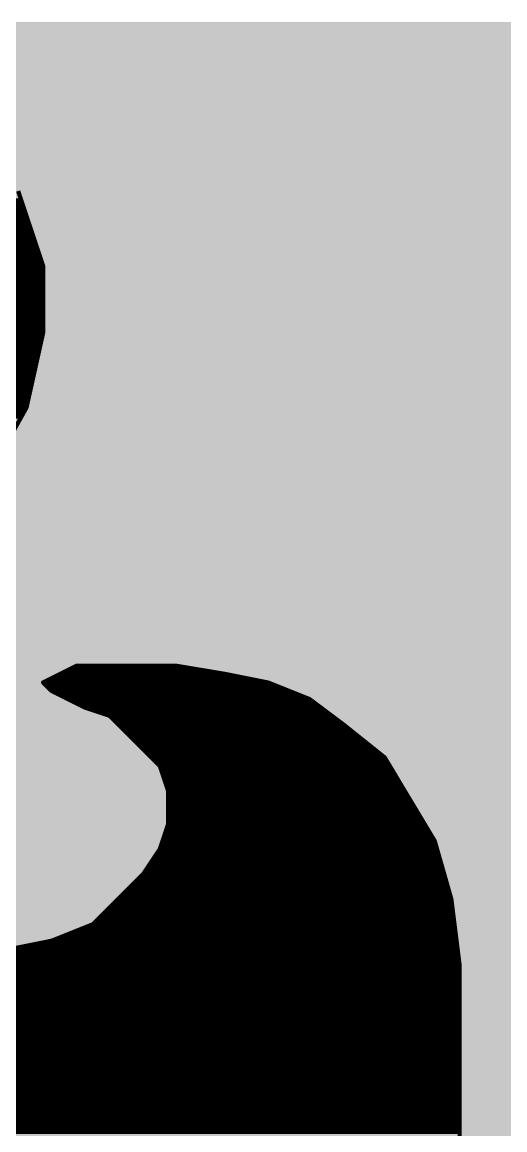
# Model space of a CAD drawing. Extents: x -42 to 65, y -18 to 21.
# Drawn here: x 9.312 to 9.892, y 5.973 to 7.302 of the extents above; entities that cross this region are included whole.
import ezdxf

# ---------------------------------------------------------------- set-up
doc = ezdxf.new("R2010")
doc.units = 0
for name, color, linetype in [('16', 132, 'CONTINUOUS'), ('21', 53, 'CONTINUOUS'), ('22', 53, 'CONTINUOUS'), ('51', 53, 'CONTINUOUS')]:
    doc.layers.add(name, color=color, linetype=linetype)

msp = doc.modelspace()

# ---------------------------------------------------------------- linework, layer by layer
at = {"layer": '16', "const_width": 1.905}
msp.add_lwpolyline([(16.51, 6.35), (1.27, 6.35)], dxfattribs=at)
at = {"layer": '21', "const_width": 0.2032}
msp.add_lwpolyline([(6.4516, 6.8275), (11.4021, 6.8275)], dxfattribs=at)
at = {"layer": '22', "const_width": 0.0051}
for points in [[(9.3075, 7.0999), (9.3375, 7.0099)], [(8.858, 7.0883), (9.3113, 7.0883)], [(8.8597, 7.0833), (9.313, 7.0833)], [(8.8614, 7.0782), (9.3147, 7.0782)], [(8.8631, 7.0731), (9.3164, 7.0731)], [(8.8648, 7.068), (9.3181, 7.068)], [(8.8665, 7.0629), (9.3198, 7.0629)], [(8.8675, 7.0579), (9.3215, 7.0579)], [(8.8675, 7.0528), (9.3232, 7.0528)], [(8.8675, 7.0477), (9.3249, 7.0477)], [(8.8675, 7.0426), (9.3266, 7.0426)], [(8.8675, 7.0375), (9.3283, 7.0375)], [(8.8675, 7.0325), (9.33, 7.0325)], [(8.8675, 7.0274), (9.3316, 7.0274)], [(8.8675, 7.0223), (9.3333, 7.0223)], [(8.8675, 7.0172), (9.335, 7.0172)], [(8.8675, 7.0121), (9.3367, 7.0121)], [(8.8675, 7.007), (9.3375, 7.007)], [(9.3375, 7.0099), (9.3375, 6.9299)], [(8.8654, 6.9918), (9.3375, 6.9918)], [(8.8667, 6.9969), (9.3375, 6.9969)], [(8.8675, 7.002), (9.3375, 7.002)], [(8.8629, 6.9816), (9.3375, 6.9816)], [(8.8642, 6.9867), (9.3375, 6.9867)], [(8.8591, 6.9664), (9.3375, 6.9664)], [(8.8603, 6.9715), (9.3375, 6.9715)], [(8.8616, 6.9766), (9.3375, 6.9766)], [(8.8516, 6.9512), (9.3375, 6.9512)], [(8.855, 6.9562), (9.3375, 6.9562)], [(8.8578, 6.9613), (9.3375, 6.9613)], [(8.8448, 6.941), (9.3375, 6.941)], [(8.8482, 6.9461), (9.3375, 6.9461)], [(8.8347, 6.9257), (9.3365, 6.9257)], [(8.8381, 6.9308), (9.3375, 6.9308)], [(8.8414, 6.9359), (9.3375, 6.9359)], [(9.3375, 6.9299), (9.3175, 6.8399)], [(8.8279, 6.9156), (9.3343, 6.9156)], [(8.8313, 6.9207), (9.3354, 6.9207)], [(8.8177, 6.9003), (9.3309, 6.9003)], [(8.8211, 6.9054), (9.332, 6.9054)], [(8.8245, 6.9105), (9.3331, 6.9105)], [(8.8026, 6.8851), (9.3275, 6.8851)], [(8.8077, 6.8902), (9.3286, 6.8902)], [(8.8128, 6.8953), (9.3298, 6.8953)], [(8.7925, 6.8749), (9.3252, 6.8749)], [(8.7976, 6.88), (9.3264, 6.88)], [(8.7772, 6.8597), (9.3219, 6.8597)], [(8.7823, 6.8648), (9.323, 6.8648)], [(8.7874, 6.8699), (9.3241, 6.8699)], [(8.762, 6.8444), (9.3185, 6.8444)], [(8.7671, 6.8495), (9.3196, 6.8495)], [(8.7721, 6.8546), (9.3207, 6.8546)], [(8.7499, 6.8343), (9.3143, 6.8343)], [(8.7567, 6.8394), (9.3171, 6.8394)], [(9.3175, 6.8399), (9.2675, 6.7499)], [(8.7432, 6.8292), (9.3115, 6.8292)], [(9.3575, 6.5199), (9.3775, 6.5299)], [(9.3764, 6.5294), (9.5006, 6.5294)], [(9.3775, 6.5299), (9.4975, 6.5299)], [(9.4975, 6.5299), (9.5575, 6.5199)], [(9.3375, 6.5099), (9.3575, 6.5199)], [(9.3459, 6.5142), (9.5863, 6.5142)], [(9.3561, 6.5192), (9.5609, 6.5192)], [(9.3663, 6.5243), (9.531, 6.5243)], [(9.5575, 6.5199), (9.6075, 6.5099)], [(9.3475, 6.4999), (9.3375, 6.5099)], [(9.3383, 6.5091), (9.6096, 6.5091)], [(9.3434, 6.504), (9.6223, 6.504)], [(9.3675, 6.4899), (9.3475, 6.4999)], [(9.3495, 6.4989), (9.635, 6.4989)], [(9.6075, 6.5099), (9.6575, 6.4899)], [(9.3596, 6.4938), (9.6477, 6.4938)], [(9.3875, 6.4799), (9.3675, 6.4899)], [(9.3698, 6.4888), (9.659, 6.4888)], [(9.6575, 6.4899), (9.6975, 6.4599)], [(9.38, 6.4837), (9.6658, 6.4837)], [(9.4175, 6.4699), (9.3875, 6.4799)], [(9.3914, 6.4786), (9.6726, 6.4786)], [(9.4067, 6.4735), (9.6793, 6.4735)], [(9.4375, 6.4499), (9.4175, 6.4699)], [(9.419, 6.4684), (9.6861, 6.4684)], [(9.424, 6.4634), (9.6929, 6.4634)], [(9.6975, 6.4599), (9.7475, 6.4199)], [(9.4291, 6.4583), (9.6995, 6.4583)], [(9.4342, 6.4532), (9.7059, 6.4532)], [(9.4575, 6.4299), (9.4375, 6.4499)], [(9.4393, 6.4481), (9.7122, 6.4481)], [(9.4444, 6.443), (9.7186, 6.443)], [(9.4494, 6.4379), (9.7249, 6.4379)], [(9.4545, 6.4329), (9.7313, 6.4329)], [(9.4775, 6.4099), (9.4575, 6.4299)], [(9.4596, 6.4278), (9.7376, 6.4278)], [(9.4647, 6.4227), (9.744, 6.4227)], [(9.7475, 6.4199), (9.7775, 6.3699)], [(9.4698, 6.4176), (9.7488, 6.4176)], [(9.4748, 6.4125), (9.7519, 6.4125)], [(9.4875, 6.3799), (9.4775, 6.4099)], [(9.4783, 6.4075), (9.7549, 6.4075)], [(9.48, 6.4024), (9.758, 6.4024)], [(9.4817, 6.3973), (9.761, 6.3973)], [(9.4834, 6.3922), (9.7641, 6.3922)], [(9.4851, 6.3871), (9.7671, 6.3871)], [(9.4868, 6.3821), (9.7702, 6.3821)], [(9.4875, 6.3399), (9.4875, 6.3799)], [(9.4875, 6.377), (9.7732, 6.377)], [(9.4875, 6.3719), (9.7763, 6.3719)], [(9.4875, 6.3668), (9.7793, 6.3668)], [(9.7775, 6.3699), (9.8075, 6.3199)], [(9.4875, 6.3617), (9.7824, 6.3617)], [(9.4875, 6.3566), (9.7854, 6.3566)], [(9.4775, 6.3099), (9.4875, 6.3399)], [(9.4875, 6.3516), (9.7885, 6.3516)], [(9.4875, 6.3465), (9.7915, 6.3465)], [(9.4875, 6.3414), (9.7946, 6.3414)], [(9.4829, 6.3262), (9.8037, 6.3262)], [(9.4846, 6.3312), (9.8007, 6.3312)], [(9.4863, 6.3363), (9.7976, 6.3363)], [(9.4795, 6.316), (9.8086, 6.316)], [(9.4812, 6.3211), (9.8068, 6.3211)], [(9.8075, 6.3199), (9.8275, 6.2499)], [(9.4575, 6.2799), (9.4775, 6.3099)], [(9.4713, 6.3008), (9.8129, 6.3008)], [(9.4747, 6.3058), (9.8115, 6.3058)], [(9.4778, 6.3109), (9.81, 6.3109)], [(9.4646, 6.2906), (9.8158, 6.2906)], [(9.468, 6.2957), (9.8144, 6.2957)], [(9.4275, 6.2499), (9.4575, 6.2799)], [(9.4529, 6.2753), (9.8202, 6.2753)], [(9.4578, 6.2804), (9.8187, 6.2804)], [(9.4612, 6.2855), (9.8173, 6.2855)], [(9.4376, 6.2601), (9.8246, 6.2601)], [(9.4427, 6.2652), (9.8231, 6.2652)], [(9.4478, 6.2703), (9.8216, 6.2703)], [(9.3975, 6.2199), (9.4275, 6.2499)], [(9.4275, 6.2499), (9.8275, 6.2499)], [(9.4326, 6.255), (9.826, 6.255)], [(9.8275, 6.2499), (9.8375, 6.1699)], [(9.4122, 6.2347), (9.8294, 6.2347)], [(9.4173, 6.2398), (9.8287, 6.2398)], [(9.4224, 6.2449), (9.8281, 6.2449)], [(9.3475, 6.1999), (9.3975, 6.2199)], [(9.4021, 6.2245), (9.8306, 6.2245)], [(9.4071, 6.2296), (9.83, 6.2296)], [(9.3709, 6.2093), (9.8325, 6.2093)], [(9.3836, 6.2144), (9.8319, 6.2144)], [(9.3963, 6.2195), (9.8313, 6.2195)], [(9.2975, 6.1899), (9.3475, 6.1999)], [(9.3181, 6.194), (9.8344, 6.194)], [(9.3435, 6.1991), (9.8338, 6.1991)], [(9.3582, 6.2042), (9.8332, 6.2042)], [(8.1603, 6.189), (9.8351, 6.189)], [(8.1617, 6.1839), (9.8357, 6.1839)], [(8.163, 6.1788), (9.8363, 6.1788)], [(8.1644, 6.1737), (9.837, 6.1737)], [(8.1657, 6.1686), (9.8375, 6.1686)], [(9.8375, 6.1699), (9.8375, 4.7899)], [(8.167, 6.1636), (9.8375, 6.1636)], [(8.1684, 6.1585), (9.8375, 6.1585)], [(8.1697, 6.1534), (9.8375, 6.1534)], [(8.171, 6.1483), (9.8375, 6.1483)], [(8.1724, 6.1432), (9.8375, 6.1432)], [(8.1737, 6.1382), (9.8375, 6.1382)], [(8.1751, 6.1331), (9.8375, 6.1331)], [(8.1764, 6.128), (9.8375, 6.128)], [(8.1777, 6.1229), (9.8375, 6.1229)], [(8.1791, 6.1178), (9.8375, 6.1178)], [(8.1804, 6.1127), (9.8375, 6.1127)], [(8.1817, 6.1077), (9.8375, 6.1077)], [(8.1831, 6.1026), (9.8375, 6.1026)], [(8.1844, 6.0975), (9.8375, 6.0975)], [(8.1858, 6.0924), (9.8375, 6.0924)], [(8.1871, 6.0873), (9.8375, 6.0873)], [(8.1884, 6.0823), (9.8375, 6.0823)], [(8.1898, 6.0772), (9.8375, 6.0772)], [(8.1911, 6.0721), (9.8375, 6.0721)], [(8.1924, 6.067), (9.8375, 6.067)], [(8.1938, 6.0619), (9.8375, 6.0619)], [(8.1951, 6.0569), (9.8375, 6.0569)], [(8.1965, 6.0518), (9.8375, 6.0518)], [(8.1978, 6.0467), (9.8375, 6.0467)], [(8.1991, 6.0416), (9.8375, 6.0416)], [(8.2005, 6.0365), (9.8375, 6.0365)], [(8.2018, 6.0314), (9.8375, 6.0314)], [(8.2031, 6.0264), (9.8375, 6.0264)], [(8.2045, 6.0213), (9.8375, 6.0213)], [(8.2058, 6.0162), (9.8375, 6.0162)], [(8.2071, 6.0111), (9.8375, 6.0111)], [(8.2096, 6.006), (9.8375, 6.006)], [(8.2124, 6.001), (9.8375, 6.001)], [(8.2153, 5.9959), (9.8375, 5.9959)], [(8.2181, 5.9908), (9.8375, 5.9908)], [(8.2209, 5.9857), (9.8375, 5.9857)], [(8.2237, 5.9806), (9.8375, 5.9806)], [(8.2266, 5.9756), (9.8375, 5.9756)], [(8.2294, 5.9705), (9.8375, 5.9705)]]:
    msp.add_lwpolyline(points, dxfattribs=at)
at = {"layer": '22', "const_width": 0.0025}
for points in [[(9.3113, 7.0871, 1), (9.3113, 7.0896)], [(9.313, 7.082, 1), (9.313, 7.0845)], [(9.3147, 7.0769, 1), (9.3147, 7.0795)], [(9.3164, 7.0718, 1), (9.3164, 7.0744)], [(9.3181, 7.0667, 1), (9.3181, 7.0693)], [(9.3198, 7.0617, 1), (9.3198, 7.0642)], [(9.3215, 7.0566, 1), (9.3215, 7.0591)], [(9.3232, 7.0515, 1), (9.3232, 7.054)], [(9.3249, 7.0464, 1), (9.3249, 7.049)], [(9.3266, 7.0413, 1), (9.3266, 7.0439)], [(9.3283, 7.0363, 1), (9.3283, 7.0388)], [(9.33, 7.0312, 1), (9.33, 7.0337)], [(9.3316, 7.0261, 1), (9.3316, 7.0286)], [(9.3333, 7.021, 1), (9.3333, 7.0236)], [(9.335, 7.0159, 1), (9.335, 7.0185)], [(9.3387, 7.0099, 1), (9.3362, 7.0099)], [(9.3363, 7.0095, 1), (9.3387, 7.0103)], [(9.3367, 7.0109, 1), (9.3367, 7.0134)], [(9.3375, 7.0058, 1), (9.3375, 7.0083)], [(9.3375, 7.0007, 1), (9.3375, 7.0032)], [(9.3375, 6.9956, 1), (9.3375, 6.9982)], [(9.3375, 6.9905, 1), (9.3375, 6.9931)], [(9.3375, 6.9854, 1), (9.3375, 6.988)], [(9.3375, 6.9804, 1), (9.3375, 6.9829)], [(9.3375, 6.9753, 1), (9.3375, 6.9778)], [(9.3375, 6.9702, 1), (9.3375, 6.9727)], [(9.3375, 6.9651, 1), (9.3375, 6.9677)], [(9.3375, 6.96, 1), (9.3375, 6.9626)], [(9.3375, 6.955, 1), (9.3375, 6.9575)], [(9.3375, 6.9499, 1), (9.3375, 6.9524)], [(9.3375, 6.9448, 1), (9.3375, 6.9473)], [(9.3375, 6.9397, 1), (9.3375, 6.9423)], [(9.3387, 6.9296, 1), (9.3362, 6.9302)], [(9.3362, 6.9299, 1), (9.3387, 6.9299)], [(9.3365, 6.9245, 1), (9.3365, 6.927)], [(9.3375, 6.9346, 1), (9.3375, 6.9372)], [(9.3375, 6.9296, 1), (9.3375, 6.9321)], [(9.3343, 6.9143, 1), (9.3343, 6.9169)], [(9.3354, 6.9194, 1), (9.3354, 6.9219)], [(9.3309, 6.8991, 1), (9.3309, 6.9016)], [(9.332, 6.9041, 1), (9.332, 6.9067)], [(9.3331, 6.9092, 1), (9.3331, 6.9118)], [(9.3275, 6.8838, 1), (9.3275, 6.8864)], [(9.3286, 6.8889, 1), (9.3286, 6.8914)], [(9.3298, 6.894, 1), (9.3298, 6.8965)], [(9.3252, 6.8737, 1), (9.3252, 6.8762)], [(9.3264, 6.8787, 1), (9.3264, 6.8813)], [(9.3219, 6.8584, 1), (9.3219, 6.861)], [(9.323, 6.8635, 1), (9.323, 6.866)], [(9.3241, 6.8686, 1), (9.3241, 6.8711)], [(9.3185, 6.8432, 1), (9.3185, 6.8457)], [(9.3196, 6.8483, 1), (9.3196, 6.8508)], [(9.3207, 6.8533, 1), (9.3207, 6.8559)], [(9.3143, 6.833, 1), (9.3143, 6.8356)], [(9.3162, 6.8402, 1), (9.3187, 6.8396)], [(9.3186, 6.8393, 1), (9.3163, 6.8405)], [(9.3171, 6.8381, 1), (9.3171, 6.8406)], [(9.3115, 6.8279, 1), (9.3115, 6.8305)], [(9.3764, 6.5307, 1), (9.3764, 6.5281)], [(9.3775, 6.5312, 1), (9.3775, 6.5287)], [(9.378, 6.5288, 1), (9.3769, 6.5311)], [(9.4977, 6.5312, 1), (9.4973, 6.5287)], [(9.4975, 6.5287, 1), (9.4975, 6.5312)], [(9.5006, 6.5281, 1), (9.5006, 6.5307)], [(9.3459, 6.5154, 1), (9.3459, 6.5129)], [(9.3561, 6.5205, 1), (9.3561, 6.518)], [(9.3569, 6.5211, 1), (9.358, 6.5188)], [(9.358, 6.5188, 1), (9.3569, 6.5211)], [(9.3663, 6.5256, 1), (9.3663, 6.5231)], [(9.531, 6.5231, 1), (9.531, 6.5256)], [(9.5577, 6.5212, 1), (9.5572, 6.5187)], [(9.5573, 6.5187, 1), (9.5577, 6.5212)], [(9.5609, 6.518, 1), (9.5609, 6.5205)], [(9.5863, 6.5129, 1), (9.5863, 6.5154)], [(9.3369, 6.5111, 1), (9.338, 6.5088)], [(9.3384, 6.5108, 1), (9.3366, 6.509)], [(9.3383, 6.5104, 1), (9.3383, 6.5078)], [(9.3434, 6.5053, 1), (9.3434, 6.5027)], [(9.348, 6.5011, 1), (9.3469, 6.4988)], [(9.3466, 6.499, 1), (9.3484, 6.5008)], [(9.3495, 6.5002, 1), (9.3495, 6.4976)], [(9.6079, 6.5111, 1), (9.607, 6.5087)], [(9.6072, 6.5087, 1), (9.6077, 6.5112)], [(9.6096, 6.5078, 1), (9.6096, 6.5104)], [(9.6223, 6.5027, 1), (9.6223, 6.5053)], [(9.635, 6.4976, 1), (9.635, 6.5002)], [(9.3596, 6.4951, 1), (9.3596, 6.4926)], [(9.368, 6.4911, 1), (9.3669, 6.4888)], [(9.3669, 6.4888, 1), (9.368, 6.4911)], [(9.3698, 6.49, 1), (9.3698, 6.4875)], [(9.6477, 6.4926, 1), (9.6477, 6.4951)], [(9.6582, 6.4909, 1), (9.6567, 6.4889)], [(9.657, 6.4887, 1), (9.6579, 6.4911)], [(9.659, 6.4875, 1), (9.659, 6.49)], [(9.38, 6.4849, 1), (9.38, 6.4824)], [(9.3879, 6.4811, 1), (9.3871, 6.4787)], [(9.3869, 6.4788, 1), (9.388, 6.4811)], [(9.3914, 6.4799, 1), (9.3914, 6.4773)], [(9.4067, 6.4748, 1), (9.4067, 6.4722)], [(9.6658, 6.4824, 1), (9.6658, 6.4849)], [(9.6726, 6.4773, 1), (9.6726, 6.4799)], [(9.6793, 6.4722, 1), (9.6793, 6.4748)], [(9.4184, 6.4708, 1), (9.4166, 6.469)], [(9.4171, 6.4687, 1), (9.4179, 6.4711)], [(9.419, 6.4697, 1), (9.419, 6.4672)], [(9.424, 6.4646, 1), (9.424, 6.4621)], [(9.6861, 6.4672, 1), (9.6861, 6.4697)], [(9.6929, 6.4621, 1), (9.6929, 6.4646)], [(9.6983, 6.4609, 1), (9.6967, 6.4589)], [(9.6967, 6.4589, 1), (9.6982, 6.4609)], [(9.4291, 6.4595, 1), (9.4291, 6.457)], [(9.4342, 6.4545, 1), (9.4342, 6.4519)], [(9.4384, 6.4508, 1), (9.4366, 6.449)], [(9.4366, 6.449, 1), (9.4384, 6.4508)], [(9.4393, 6.4494, 1), (9.4393, 6.4468)], [(9.6995, 6.457, 1), (9.6995, 6.4595)], [(9.7059, 6.4519, 1), (9.7059, 6.4545)], [(9.7122, 6.4468, 1), (9.7122, 6.4494)], [(9.4444, 6.4443, 1), (9.4444, 6.4418)], [(9.4494, 6.4392, 1), (9.4494, 6.4367)], [(9.4545, 6.4341, 1), (9.4545, 6.4316)], [(9.7186, 6.4418, 1), (9.7186, 6.4443)], [(9.7249, 6.4367, 1), (9.7249, 6.4392)], [(9.7313, 6.4316, 1), (9.7313, 6.4341)], [(9.4584, 6.4308, 1), (9.4566, 6.429)], [(9.4566, 6.429, 1), (9.4584, 6.4308)], [(9.4596, 6.4291, 1), (9.4596, 6.4265)], [(9.4647, 6.424, 1), (9.4647, 6.4214)], [(9.7376, 6.4265, 1), (9.7376, 6.4291)], [(9.744, 6.4214, 1), (9.744, 6.424)], [(9.7485, 6.4206, 1), (9.7464, 6.4193)], [(9.7467, 6.4189, 1), (9.7483, 6.4209)], [(9.4698, 6.4189, 1), (9.4698, 6.4163)], [(9.4748, 6.4138, 1), (9.4748, 6.4113)], [(9.4787, 6.4103, 1), (9.4763, 6.4095)], [(9.4766, 6.409, 1), (9.4784, 6.4108)], [(9.4783, 6.4087, 1), (9.4783, 6.4062)], [(9.7488, 6.4163, 1), (9.7488, 6.4189)], [(9.7519, 6.4113, 1), (9.7519, 6.4138)], [(9.7549, 6.4062, 1), (9.7549, 6.4087)], [(9.48, 6.4036, 1), (9.48, 6.4011)], [(9.4817, 6.3986, 1), (9.4817, 6.396)], [(9.758, 6.4011, 1), (9.758, 6.4036)], [(9.761, 6.396, 1), (9.761, 6.3986)], [(9.4834, 6.3935, 1), (9.4834, 6.3909)], [(9.4851, 6.3884, 1), (9.4851, 6.3859)], [(9.4868, 6.3833, 1), (9.4868, 6.3808)], [(9.4887, 6.3799, 1), (9.4862, 6.3799)], [(9.7641, 6.3909, 1), (9.7641, 6.3935)], [(9.7671, 6.3859, 1), (9.7671, 6.3884)], [(9.7702, 6.3808, 1), (9.7702, 6.3833)], [(9.4875, 6.3732, 1), (9.4875, 6.3706)], [(9.4875, 6.3681, 1), (9.4875, 6.3655)], [(9.4863, 6.3795, 1), (9.4887, 6.3803)], [(9.4875, 6.3782, 1), (9.4875, 6.3757)], [(9.7732, 6.3757, 1), (9.7732, 6.3782)], [(9.7785, 6.3706, 1), (9.7764, 6.3693)], [(9.7763, 6.3706, 1), (9.7763, 6.3732)], [(9.7764, 6.3693, 1), (9.7785, 6.3706)], [(9.7793, 6.3655, 1), (9.7793, 6.3681)], [(9.4875, 6.363, 1), (9.4875, 6.3605)], [(9.4875, 6.3579, 1), (9.4875, 6.3554)], [(9.7824, 6.3605, 1), (9.7824, 6.363)], [(9.7854, 6.3554, 1), (9.7854, 6.3579)], [(9.4875, 6.3478, 1), (9.4875, 6.3452)], [(9.4875, 6.3427, 1), (9.4875, 6.3401)], [(9.4875, 6.3528, 1), (9.4875, 6.3503)], [(9.4887, 6.3395, 1), (9.4863, 6.3403)], [(9.7885, 6.3503, 1), (9.7885, 6.3528)], [(9.7915, 6.3452, 1), (9.7915, 6.3478)], [(9.7946, 6.3401, 1), (9.7946, 6.3427)], [(9.4829, 6.3274, 1), (9.4829, 6.3249)], [(9.4846, 6.3325, 1), (9.4846, 6.33)], [(9.4863, 6.3376, 1), (9.4863, 6.335)], [(9.4862, 6.3399, 1), (9.4887, 6.3399)], [(9.7976, 6.335, 1), (9.7976, 6.3376)], [(9.8007, 6.33, 1), (9.8007, 6.3325)], [(9.8037, 6.3249, 1), (9.8037, 6.3274)], [(9.4795, 6.3173, 1), (9.4795, 6.3147)], [(9.4812, 6.3223, 1), (9.4812, 6.3198)], [(9.8087, 6.3203, 1), (9.8062, 6.3196)], [(9.8064, 6.3193, 1), (9.8085, 6.3206)], [(9.8068, 6.3198, 1), (9.8068, 6.3223)], [(9.8086, 6.3147, 1), (9.8086, 6.3173)], [(9.4713, 6.302, 1), (9.4713, 6.2995)], [(9.4747, 6.3071, 1), (9.4747, 6.3046)], [(9.4763, 6.3103, 1), (9.4787, 6.3095)], [(9.4785, 6.3092, 1), (9.4764, 6.3106)], [(9.4778, 6.3122, 1), (9.4778, 6.3096)], [(9.81, 6.3096, 1), (9.81, 6.3122)], [(9.8115, 6.3046, 1), (9.8115, 6.3071)], [(9.8129, 6.2995, 1), (9.8129, 6.302)], [(9.4646, 6.2919, 1), (9.4646, 6.2893)], [(9.468, 6.2969, 1), (9.468, 6.2944)], [(9.8144, 6.2944, 1), (9.8144, 6.2969)], [(9.8158, 6.2893, 1), (9.8158, 6.2919)], [(9.4529, 6.2766, 1), (9.4529, 6.2741)], [(9.4564, 6.2806, 1), (9.4585, 6.2792)], [(9.4578, 6.2817, 1), (9.4578, 6.2792)], [(9.4584, 6.279, 1), (9.4566, 6.2808)], [(9.4612, 6.2868, 1), (9.4612, 6.2842)], [(9.8173, 6.2842, 1), (9.8173, 6.2868)], [(9.8187, 6.2792, 1), (9.8187, 6.2817)], [(9.8202, 6.2741, 1), (9.8202, 6.2766)], [(9.4376, 6.2614, 1), (9.4376, 6.2588)], [(9.4427, 6.2665, 1), (9.4427, 6.2639)], [(9.4478, 6.2715, 1), (9.4478, 6.269)], [(9.8216, 6.269, 1), (9.8216, 6.2715)], [(9.8231, 6.2639, 1), (9.8231, 6.2665)], [(9.8246, 6.2588, 1), (9.8246, 6.2614)], [(9.4275, 6.2512, 1), (9.4275, 6.2487)], [(9.4266, 6.2508, 1), (9.4284, 6.249)], [(9.4284, 6.249, 1), (9.4266, 6.2508)], [(9.4326, 6.2563, 1), (9.4326, 6.2537)], [(9.826, 6.2537, 1), (9.826, 6.2563)], [(9.8287, 6.2501, 1), (9.8262, 6.2498)], [(9.8262, 6.2496, 1), (9.8287, 6.2503)], [(9.8275, 6.2487, 1), (9.8275, 6.2512)], [(9.4122, 6.236, 1), (9.4122, 6.2334)], [(9.4173, 6.241, 1), (9.4173, 6.2385)], [(9.4224, 6.2461, 1), (9.4224, 6.2436)], [(9.8281, 6.2436, 1), (9.8281, 6.2461)], [(9.8287, 6.2385, 1), (9.8287, 6.241)], [(9.8294, 6.2334, 1), (9.8294, 6.236)], [(9.3979, 6.2187, 1), (9.397, 6.2211)], [(9.4021, 6.2258, 1), (9.4021, 6.2233)], [(9.4071, 6.2309, 1), (9.4071, 6.2283)], [(9.83, 6.2283, 1), (9.83, 6.2309)], [(9.8306, 6.2233, 1), (9.8306, 6.2258)], [(9.3709, 6.2106, 1), (9.3709, 6.208)], [(9.3836, 6.2156, 1), (9.3836, 6.2131)], [(9.3963, 6.2207, 1), (9.3963, 6.2182)], [(9.3966, 6.2208, 1), (9.3984, 6.219)], [(9.8313, 6.2182, 1), (9.8313, 6.2207)], [(9.8319, 6.2131, 1), (9.8319, 6.2156)], [(9.8325, 6.208, 1), (9.8325, 6.2106)], [(9.3181, 6.1953, 1), (9.3181, 6.1928)], [(9.3435, 6.2004, 1), (9.3435, 6.1979)], [(9.347, 6.2011, 1), (9.3479, 6.1987)], [(9.3477, 6.1987, 1), (9.3472, 6.2012)], [(9.3582, 6.2055, 1), (9.3582, 6.2029)], [(9.8332, 6.2029, 1), (9.8332, 6.2055)], [(9.8338, 6.1979, 1), (9.8338, 6.2004)], [(9.8344, 6.1928, 1), (9.8344, 6.1953)], [(9.8351, 6.1877, 1), (9.8351, 6.1902)], [(9.8357, 6.1826, 1), (9.8357, 6.1852)], [(9.8362, 6.1698, 1), (9.8387, 6.1701)], [(9.8363, 6.1775, 1), (9.8363, 6.1801)], [(9.8387, 6.1699, 1), (9.8362, 6.1699)], [(9.837, 6.1724, 1), (9.837, 6.175)], [(9.8375, 6.1674, 1), (9.8375, 6.1699)], [(9.8375, 6.1623, 1), (9.8375, 6.1648)], [(9.8375, 6.1572, 1), (9.8375, 6.1597)], [(9.8375, 6.1521, 1), (9.8375, 6.1547)], [(9.8375, 6.147, 1), (9.8375, 6.1496)], [(9.8375, 6.142, 1), (9.8375, 6.1445)], [(9.8375, 6.1369, 1), (9.8375, 6.1394)], [(9.8375, 6.1318, 1), (9.8375, 6.1343)], [(9.8375, 6.1267, 1), (9.8375, 6.1293)], [(9.8375, 6.1216, 1), (9.8375, 6.1242)], [(9.8375, 6.1166, 1), (9.8375, 6.1191)], [(9.8375, 6.1115, 1), (9.8375, 6.114)], [(9.8375, 6.1064, 1), (9.8375, 6.1089)], [(9.8375, 6.1013, 1), (9.8375, 6.1039)], [(9.8375, 6.0962, 1), (9.8375, 6.0988)], [(9.8375, 6.0911, 1), (9.8375, 6.0937)], [(9.8375, 6.0861, 1), (9.8375, 6.0886)], [(9.8375, 6.081, 1), (9.8375, 6.0835)], [(9.8375, 6.0759, 1), (9.8375, 6.0784)], [(9.8375, 6.0708, 1), (9.8375, 6.0734)], [(9.8375, 6.0657, 1), (9.8375, 6.0683)], [(9.8375, 6.0607, 1), (9.8375, 6.0632)], [(9.8375, 6.0556, 1), (9.8375, 6.0581)], [(9.8375, 6.0505, 1), (9.8375, 6.053)], [(9.8375, 6.0454, 1), (9.8375, 6.048)], [(9.8375, 6.0403, 1), (9.8375, 6.0429)], [(9.8375, 6.0353, 1), (9.8375, 6.0378)], [(9.8375, 6.0302, 1), (9.8375, 6.0327)], [(9.8375, 6.0251, 1), (9.8375, 6.0276)], [(9.8375, 6.02, 1), (9.8375, 6.0226)], [(9.8375, 6.0149, 1), (9.8375, 6.0175)], [(9.8375, 6.0098, 1), (9.8375, 6.0124)], [(9.8375, 6.0048, 1), (9.8375, 6.0073)], [(9.8375, 5.9997, 1), (9.8375, 6.0022)], [(9.8375, 5.9946, 1), (9.8375, 5.9971)], [(9.8375, 5.9895, 1), (9.8375, 5.9921)], [(9.8375, 5.9844, 1), (9.8375, 5.987)], [(9.8375, 5.9794, 1), (9.8375, 5.9819)], [(9.8375, 5.9743, 1), (9.8375, 5.9768)]]:
    msp.add_lwpolyline(points, format="xyb", dxfattribs=at)
at = {"layer": '51', "const_width": 0.127}
msp.add_lwpolyline([(11.39, 6.7164), (6.39, 6.7164)], dxfattribs=at)

doc.saveas('drawing.dxf')
